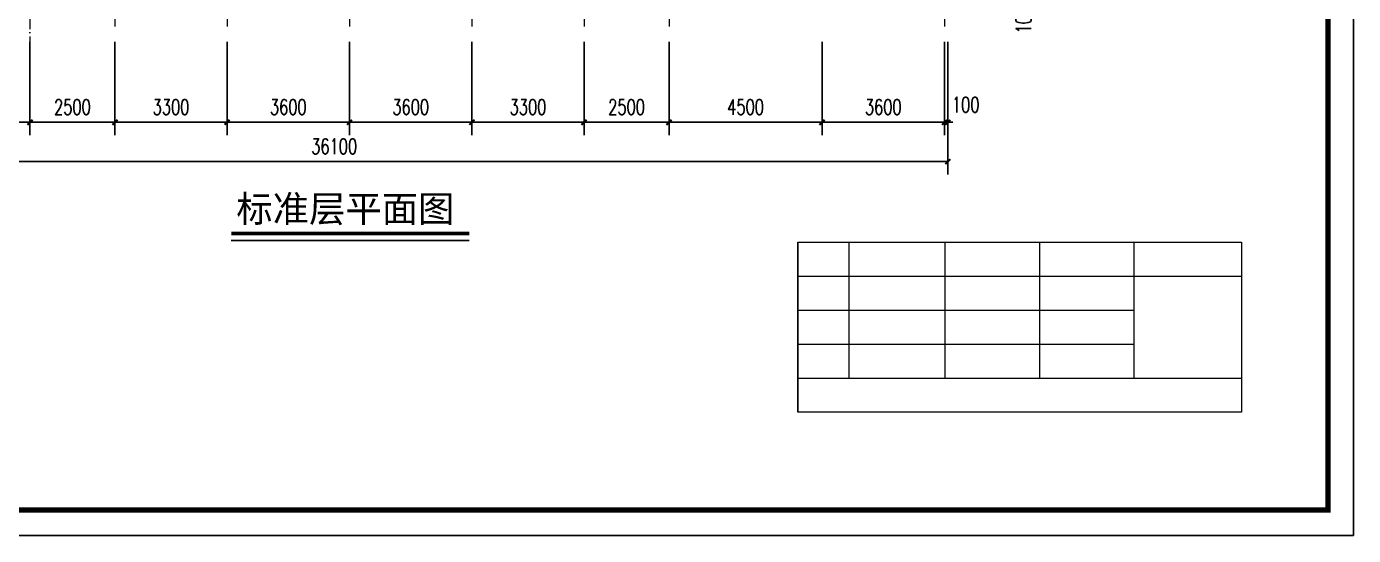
# Model space of a CAD drawing. Extents: x -50454 to 66757, y -11026 to 33524.
# Drawn here: x 27727 to 66757, y -11026 to 3947 of the extents above; entities that cross this region are included whole.
import ezdxf

# ---------------------------------------------------------------- set-up
doc = ezdxf.new("R2010")
doc.units = 0
doc.header["$LTSCALE"] = 1000
doc.header["$MEASUREMENT"] = 0
doc.linetypes.add('DOTE', pattern=[2.42, 2, -0.2, 0.02, -0.2])
doc.layers.get('0').update_dxf_attribs({"linetype": 'CONTINUOUS'})
doc.layers.get('Defpoints').update_dxf_attribs({"linetype": 'CONTINUOUS'})
for name, color, linetype in [('DIM_SYMB', 3, 'CONTINUOUS'), ('PUB_DIM', 3, 'CONTINUOUS'), ('PUB_TEXT', 7, 'CONTINUOUS'), ('PUB_TITLE', 4, 'CONTINUOUS')]:
    doc.layers.add(name, color=color, linetype=linetype)
doc.layers.add('DOTE', color=1, linetype='DOTE', lineweight=0)
doc.layers.add('面积', color=190, linetype='CONTINUOUS', lineweight=5)
doc.styles.add('DIM_FONT', font='SIMPLEX', dxfattribs={"width": 0.7, "bigfont": 'GBCBIG'})
doc.styles.add('黑体', font='SIMHEI.TTF', dxfattribs={"height": 10})
doc.dimstyles.new('DIMN150', dxfattribs={"dimscale": 1.5, "dimtxt": 300, "dimasz": 100, "dimexe": 250, "dimexo": 300, "dimgap": 150, "dimtad": 1, "dimdec": 0, "dimzin": 0, "dimdsep": 46, "dimtxsty": 'DIM_FONT', "dimblk": 'ARCHTICK', "dimcen": 0.09, "dimclrt": 7, "dimazin": 2, "dimtfac": 1, "dimtdec": 0, "dimtix": 1, "dimtmove": 2, "dimatfit": 3, "dimfxl": 0, "dimtolj": 1, "dimtzin": 0, "dimarcsym": 0})

# ---------------------------------------------------------------- blocks, each defined once
blk = doc.blocks.new('_ArchTick')
at = {"color": 0, "linetype": 'ByBlock', "const_width": 0.4}
blk.add_lwpolyline([(-0.5, -0.5), (0.5, 0.5)], dxfattribs=at)
blk = doc.blocks.new('*D27')
at = {"layer": 'Defpoints', "color": 0}
for p in [(18727, 2338), (54827, 2338), (54827, -28)]:
    blk.add_point(p, dxfattribs=at)
at = {"layer": 'PUB_DIM', "color": 0, "lineweight": -2}
for p, q in [((18727, 1888), (18727, -403)), ((54827, 1888), (54827, -403)), ((18727, -28), (54827, -28))]:
    blk.add_line(p, q, dxfattribs=at)
at = {"layer": 'PUB_DIM', "color": 0, "lineweight": -2, "xscale": 150, "yscale": 150, "zscale": 150, "rotation": 180}
blk.add_blockref('_ArchTick', (18727, -28), dxfattribs=at)
at = {"layer": 'PUB_DIM', "color": 0, "lineweight": -2, "xscale": 150, "yscale": 150, "zscale": 150}
blk.add_blockref('_ArchTick', (54827, -28), dxfattribs=at)
at = {"layer": 'PUB_DIM', "color": 7, "insert": (36777, 422), "char_height": 450, "attachment_point": 5, "style": 'DIM_FONT'}
blk.add_mtext('\\A1;36100', dxfattribs=at)
blk = doc.blocks.new('*D29')
at = {"layer": 'Defpoints', "color": 0}
for p in [(54727, 3947), (54827, 3947), (54827, 1129)]:
    blk.add_point(p, dxfattribs=at)
at = {"layer": 'PUB_DIM', "color": 0, "lineweight": -2}
for p, q in [((54727, 3497), (54727, 754)), ((54827, 3497), (54827, 754)), ((54727, 1129), (54577, 1129)), ((54727, 1129), (54827, 1129)), ((54827, 1129), (54977, 1129))]:
    blk.add_line(p, q, dxfattribs=at)
at = {"layer": 'PUB_DIM', "color": 0, "lineweight": -2, "xscale": 150, "yscale": 150, "zscale": 150}
blk.add_blockref('_ArchTick', (54727, 1129), dxfattribs=at)
at = {"layer": 'PUB_DIM', "color": 0, "lineweight": -2, "xscale": 150, "yscale": 150, "zscale": 150, "rotation": 180}
blk.add_blockref('_ArchTick', (54827, 1129), dxfattribs=at)
at = {"layer": 'PUB_DIM', "color": 7, "insert": (55352, 1647), "char_height": 450, "attachment_point": 5, "style": 'DIM_FONT'}
blk.add_mtext('\\A1;100', dxfattribs=at)
blk = doc.blocks.new('*D30')
at = {"layer": 'Defpoints', "color": 0}
for p in [(51127, 3947), (54727, 3947), (54727, 1129)]:
    blk.add_point(p, dxfattribs=at)
at = {"layer": 'PUB_DIM', "color": 0, "lineweight": -2}
for p, q in [((51127, 3497), (51127, 754)), ((54727, 3497), (54727, 754)), ((51127, 1129), (54727, 1129))]:
    blk.add_line(p, q, dxfattribs=at)
at = {"layer": 'PUB_DIM', "color": 0, "lineweight": -2, "xscale": 150, "yscale": 150, "zscale": 150, "rotation": 180}
blk.add_blockref('_ArchTick', (51127, 1129), dxfattribs=at)
at = {"layer": 'PUB_DIM', "color": 0, "lineweight": -2, "xscale": 150, "yscale": 150, "zscale": 150}
blk.add_blockref('_ArchTick', (54727, 1129), dxfattribs=at)
at = {"layer": 'PUB_DIM', "color": 7, "insert": (52927, 1579), "char_height": 450, "attachment_point": 5, "style": 'DIM_FONT'}
blk.add_mtext('\\A1;3600', dxfattribs=at)
blk = doc.blocks.new('*D31')
at = {"layer": 'Defpoints', "color": 0}
for p in [(46627, 3947), (51127, 3947), (51127, 1129)]:
    blk.add_point(p, dxfattribs=at)
at = {"layer": 'PUB_DIM', "color": 0, "lineweight": -2}
for p, q in [((46627, 3497), (46627, 754)), ((51127, 3497), (51127, 754)), ((46627, 1129), (51127, 1129))]:
    blk.add_line(p, q, dxfattribs=at)
at = {"layer": 'PUB_DIM', "color": 0, "lineweight": -2, "xscale": 150, "yscale": 150, "zscale": 150, "rotation": 180}
blk.add_blockref('_ArchTick', (46627, 1129), dxfattribs=at)
at = {"layer": 'PUB_DIM', "color": 0, "lineweight": -2, "xscale": 150, "yscale": 150, "zscale": 150}
blk.add_blockref('_ArchTick', (51127, 1129), dxfattribs=at)
at = {"layer": 'PUB_DIM', "color": 7, "insert": (48877, 1579), "char_height": 450, "attachment_point": 5, "style": 'DIM_FONT'}
blk.add_mtext('\\A1;4500', dxfattribs=at)
blk = doc.blocks.new('*D32')
at = {"layer": 'Defpoints', "color": 0}
for p in [(44127, 3947), (46627, 3947), (46627, 1129)]:
    blk.add_point(p, dxfattribs=at)
at = {"layer": 'PUB_DIM', "color": 0, "lineweight": -2}
for p, q in [((44127, 3497), (44127, 754)), ((46627, 3497), (46627, 754)), ((44127, 1129), (46627, 1129))]:
    blk.add_line(p, q, dxfattribs=at)
at = {"layer": 'PUB_DIM', "color": 0, "lineweight": -2, "xscale": 150, "yscale": 150, "zscale": 150, "rotation": 180}
blk.add_blockref('_ArchTick', (44127, 1129), dxfattribs=at)
at = {"layer": 'PUB_DIM', "color": 0, "lineweight": -2, "xscale": 150, "yscale": 150, "zscale": 150}
blk.add_blockref('_ArchTick', (46627, 1129), dxfattribs=at)
at = {"layer": 'PUB_DIM', "color": 7, "insert": (45377, 1579), "char_height": 450, "attachment_point": 5, "style": 'DIM_FONT'}
blk.add_mtext('\\A1;2500', dxfattribs=at)
blk = doc.blocks.new('*D33')
at = {"layer": 'Defpoints', "color": 0}
for p in [(40827, 3947), (44127, 3947), (44127, 1129)]:
    blk.add_point(p, dxfattribs=at)
at = {"layer": 'PUB_DIM', "color": 0, "lineweight": -2}
for p, q in [((40827, 3497), (40827, 754)), ((44127, 3497), (44127, 754)), ((40827, 1129), (44127, 1129))]:
    blk.add_line(p, q, dxfattribs=at)
at = {"layer": 'PUB_DIM', "color": 0, "lineweight": -2, "xscale": 150, "yscale": 150, "zscale": 150, "rotation": 180}
blk.add_blockref('_ArchTick', (40827, 1129), dxfattribs=at)
at = {"layer": 'PUB_DIM', "color": 0, "lineweight": -2, "xscale": 150, "yscale": 150, "zscale": 150}
blk.add_blockref('_ArchTick', (44127, 1129), dxfattribs=at)
at = {"layer": 'PUB_DIM', "color": 7, "insert": (42477, 1579), "char_height": 450, "attachment_point": 5, "style": 'DIM_FONT'}
blk.add_mtext('\\A1;3300', dxfattribs=at)
blk = doc.blocks.new('*D34')
at = {"layer": 'Defpoints', "color": 0}
for p in [(37227, 3947), (40827, 3947), (40827, 1129)]:
    blk.add_point(p, dxfattribs=at)
at = {"layer": 'PUB_DIM', "color": 0, "lineweight": -2}
for p, q in [((37227, 3497), (37227, 754)), ((40827, 3497), (40827, 754)), ((37227, 1129), (40827, 1129))]:
    blk.add_line(p, q, dxfattribs=at)
at = {"layer": 'PUB_DIM', "color": 0, "lineweight": -2, "xscale": 150, "yscale": 150, "zscale": 150, "rotation": 180}
blk.add_blockref('_ArchTick', (37227, 1129), dxfattribs=at)
at = {"layer": 'PUB_DIM', "color": 0, "lineweight": -2, "xscale": 150, "yscale": 150, "zscale": 150}
blk.add_blockref('_ArchTick', (40827, 1129), dxfattribs=at)
at = {"layer": 'PUB_DIM', "color": 7, "insert": (39027, 1579), "char_height": 450, "attachment_point": 5, "style": 'DIM_FONT'}
blk.add_mtext('\\A1;3600', dxfattribs=at)
blk = doc.blocks.new('*D35')
at = {"layer": 'Defpoints', "color": 0}
for p in [(33627, 3947), (37227, 3947), (37227, 1129)]:
    blk.add_point(p, dxfattribs=at)
at = {"layer": 'PUB_DIM', "color": 0, "lineweight": -2}
for p, q in [((33627, 3497), (33627, 754)), ((37227, 3497), (37227, 754)), ((33627, 1129), (37227, 1129))]:
    blk.add_line(p, q, dxfattribs=at)
at = {"layer": 'PUB_DIM', "color": 0, "lineweight": -2, "xscale": 150, "yscale": 150, "zscale": 150, "rotation": 180}
blk.add_blockref('_ArchTick', (33627, 1129), dxfattribs=at)
at = {"layer": 'PUB_DIM', "color": 0, "lineweight": -2, "xscale": 150, "yscale": 150, "zscale": 150}
blk.add_blockref('_ArchTick', (37227, 1129), dxfattribs=at)
at = {"layer": 'PUB_DIM', "color": 7, "insert": (35427, 1579), "char_height": 450, "attachment_point": 5, "style": 'DIM_FONT'}
blk.add_mtext('\\A1;3600', dxfattribs=at)
blk = doc.blocks.new('*D36')
at = {"layer": 'Defpoints', "color": 0}
for p in [(30327, 3947), (33627, 3947), (33627, 1129)]:
    blk.add_point(p, dxfattribs=at)
at = {"layer": 'PUB_DIM', "color": 0, "lineweight": -2}
for p, q in [((30327, 3497), (30327, 754)), ((33627, 3497), (33627, 754)), ((30327, 1129), (33627, 1129))]:
    blk.add_line(p, q, dxfattribs=at)
at = {"layer": 'PUB_DIM', "color": 0, "lineweight": -2, "xscale": 150, "yscale": 150, "zscale": 150, "rotation": 180}
blk.add_blockref('_ArchTick', (30327, 1129), dxfattribs=at)
at = {"layer": 'PUB_DIM', "color": 0, "lineweight": -2, "xscale": 150, "yscale": 150, "zscale": 150}
blk.add_blockref('_ArchTick', (33627, 1129), dxfattribs=at)
at = {"layer": 'PUB_DIM', "color": 7, "insert": (31977, 1579), "char_height": 450, "attachment_point": 5, "style": 'DIM_FONT'}
blk.add_mtext('\\A1;3300', dxfattribs=at)
blk = doc.blocks.new('*D37')
at = {"layer": 'Defpoints', "color": 0}
for p in [(27827, 3947), (30327, 3947), (30327, 1129)]:
    blk.add_point(p, dxfattribs=at)
at = {"layer": 'PUB_DIM', "color": 0, "lineweight": -2}
for p, q in [((27827, 3497), (27827, 754)), ((30327, 3497), (30327, 754)), ((27827, 1129), (30327, 1129))]:
    blk.add_line(p, q, dxfattribs=at)
at = {"layer": 'PUB_DIM', "color": 0, "lineweight": -2, "xscale": 150, "yscale": 150, "zscale": 150, "rotation": 180}
blk.add_blockref('_ArchTick', (27827, 1129), dxfattribs=at)
at = {"layer": 'PUB_DIM', "color": 0, "lineweight": -2, "xscale": 150, "yscale": 150, "zscale": 150}
blk.add_blockref('_ArchTick', (30327, 1129), dxfattribs=at)
at = {"layer": 'PUB_DIM', "color": 7, "insert": (29077, 1579), "char_height": 450, "attachment_point": 5, "style": 'DIM_FONT'}
blk.add_mtext('\\A1;2500', dxfattribs=at)
blk = doc.blocks.new('*D38')
at = {"layer": 'Defpoints', "color": 0}
for p in [(23627, 3947), (27827, 3947), (27827, 1129)]:
    blk.add_point(p, dxfattribs=at)
at = {"layer": 'PUB_DIM', "color": 0, "lineweight": -2}
for p, q in [((23627, 3497), (23627, 754)), ((27827, 3497), (27827, 754)), ((23627, 1129), (27827, 1129))]:
    blk.add_line(p, q, dxfattribs=at)
at = {"layer": 'PUB_DIM', "color": 0, "lineweight": -2, "xscale": 150, "yscale": 150, "zscale": 150, "rotation": 180}
blk.add_blockref('_ArchTick', (23627, 1129), dxfattribs=at)
at = {"layer": 'PUB_DIM', "color": 0, "lineweight": -2, "xscale": 150, "yscale": 150, "zscale": 150}
blk.add_blockref('_ArchTick', (27827, 1129), dxfattribs=at)
at = {"layer": 'PUB_DIM', "color": 7, "insert": (25727, 1579), "char_height": 450, "attachment_point": 5, "style": 'DIM_FONT'}
blk.add_mtext('\\A1;4200', dxfattribs=at)
blk = doc.blocks.new('*D62')
at = {"layer": 'Defpoints', "color": 0}
for p in [(56622, 4768), (57570, 4768), (56622, 4668)]:
    blk.add_point(p, dxfattribs=at)
at = {"layer": 'PUB_DIM', "color": 0, "lineweight": -2}
for p, q in [((57072, 4768), (57945, 4768)), ((57570, 4768), (57570, 4918)), ((57570, 4668), (57570, 4768)), ((57072, 4668), (57945, 4668)), ((57570, 4668), (57570, 4518))]:
    blk.add_line(p, q, dxfattribs=at)
at = {"layer": 'PUB_DIM', "color": 0, "lineweight": -2, "xscale": 150, "yscale": 150, "zscale": 150}
for p, rotation in [((57570, 4768), 270), ((57570, 4668), 90)]:
    blk.add_blockref('_ArchTick', p, dxfattribs=dict(at, rotation=rotation))
at = {"layer": 'PUB_DIM', "color": 7, "insert": (57053, 4143), "char_height": 450, "attachment_point": 5, "rotation": 90, "style": 'DIM_FONT'}
blk.add_mtext('\\A1;100', dxfattribs=at)

msp = doc.modelspace()

# ---------------------------------------------------------------- linework, layer by layer
at = {"layer": 'DIM_SYMB', "const_width": 105}
msp.add_lwpolyline([(33749, -2141.4), (40749.3, -2141.4)], dxfattribs=at)
at = {"layer": 'DIM_SYMB'}
msp.add_lwpolyline([(33749, -2351.4), (40749.3, -2351.4)], dxfattribs=at)
at = {"layer": 'DOTE', "ltscale": 0.5}
for p, q in [((37227.4, 26061.9), (37227.4, 3947.3)), ((54727.4, 26061.9), (54727.4, 3947.3)), ((27827.4, 16968), (27827.4, 3497.3)), ((33627.4, 14568), (33627.4, 3947.3)), ((40827.4, 14568), (40827.4, 3947.3)), ((30327.4, 9368), (30327.4, 3947.3)), ((44127.4, 9368), (44127.4, 3947.3)), ((46627.4, 8368), (46627.4, 3947.3))]:
    msp.add_line(p, q, dxfattribs=at)
at = {"layer": 'PUB_TITLE'}
msp.add_lwpolyline([(3756.9, -11025.8), (66756.9, -11025.8), (66756.9, 33524.2), (3756.9, 33524.2)], close=True, dxfattribs=at)
at = {"layer": 'PUB_TITLE', "const_width": 150}
msp.add_lwpolyline([(7506.9, -10275.8), (66006.9, -10275.8), (66006.9, 32774.2), (7506.9, 32774.2)], close=True, dxfattribs=at)
at = {"layer": '面积', "color": 2}
for p, q in [((50413.4, -2398.9), (63466.6, -2398.9)), ((50413.4, -2398.9), (50413.4, -7398.9)), ((51913.4, -2398.9), (51913.4, -6398.9)), ((54734.9, -2398.9), (54734.9, -6398.9)), ((57518.1, -2398.9), (57518.1, -6398.9)), ((60301.3, -2398.9), (60301.3, -6398.9)), ((50413.4, -3398.9), (63466.6, -3398.9)), ((50413.4, -4398.9), (60301.3, -4398.9)), ((50413.4, -5398.9), (60301.3, -5398.9)), ((50413.4, -6398.9), (63466.6, -6398.9))]:
    msp.add_line(p, q, dxfattribs=at)
msp.add_lwpolyline([(50413.4, -2398.9), (63466.6, -2398.9), (63466.6, -7398.9), (50413.4, -7398.9)], close=True, dxfattribs=at)

# ---------------------------------------------------------------- texts
at = {"layer": 'PUB_TEXT', "style": '黑体'}
msp.add_text('标准层平面图', height=784.18, dxfattribs=at).set_placement((33896.3, -1807.3))

# ---------------------------------------------------------------- dimensions: what is measured, and where the dimension line sits
at = {"layer": 'PUB_DIM'}
for base, p1, p2, angle, picture, middle in [((57570.4, 4768), (56621.9, 4668), (56621.9, 4768), 90, '*D62', (57052.9, 4143)), ((54827.4, 1129.2), (54727.4, 3947.3), (54827.4, 3947.3), 0, '*D29', (55352.4, 1646.7))]:
    dim = msp.add_linear_dim(base=base, p1=p1, p2=p2, angle=angle, dimstyle='DIMN150', dxfattribs=at)
    dim.commit()
    dim.dimension.update_dxf_attribs({"geometry": picture, "text_midpoint": middle, "dimtype": 161})
for p1, p2, distance, picture, middle in [((23627.4, 3947.3), (27827.4, 3947.3), -2818.1, '*D38', (25727.4, 1579.2)), ((27827.4, 3947.3), (30327.4, 3947.3), -2818.1, '*D37', (29077.4, 1579.2)), ((30327.4, 3947.3), (33627.4, 3947.3), -2818.1, '*D36', (31977.4, 1579.2)), ((33627.4, 3947.3), (37227.4, 3947.3), -2818.1, '*D35', (35427.4, 1579.2)), ((37227.4, 3947.3), (40827.4, 3947.3), -2818.1, '*D34', (39027.4, 1579.2)), ((40827.4, 3947.3), (44127.4, 3947.3), -2818.1, '*D33', (42477.4, 1579.2)), ((44127.4, 3947.3), (46627.4, 3947.3), -2818.1, '*D32', (45377.4, 1579.2)), ((46627.4, 3947.3), (51127.4, 3947.3), -2818.1, '*D31', (48877.4, 1579.2)), ((51127.4, 3947.3), (54727.4, 3947.3), -2818.1, '*D30', (52927.4, 1579.2)), ((18727.4, 2338.2), (54827.4, 2338.2), -2366, '*D27', (36777.4, 422.2))]:
    dim = msp.add_aligned_dim(p1=p1, p2=p2, distance=distance, dimstyle='DIMN150', dxfattribs=at)
    dim.commit()
    dim.dimension.update_dxf_attribs({"geometry": picture, "text_midpoint": middle})

doc.saveas('drawing.dxf')
